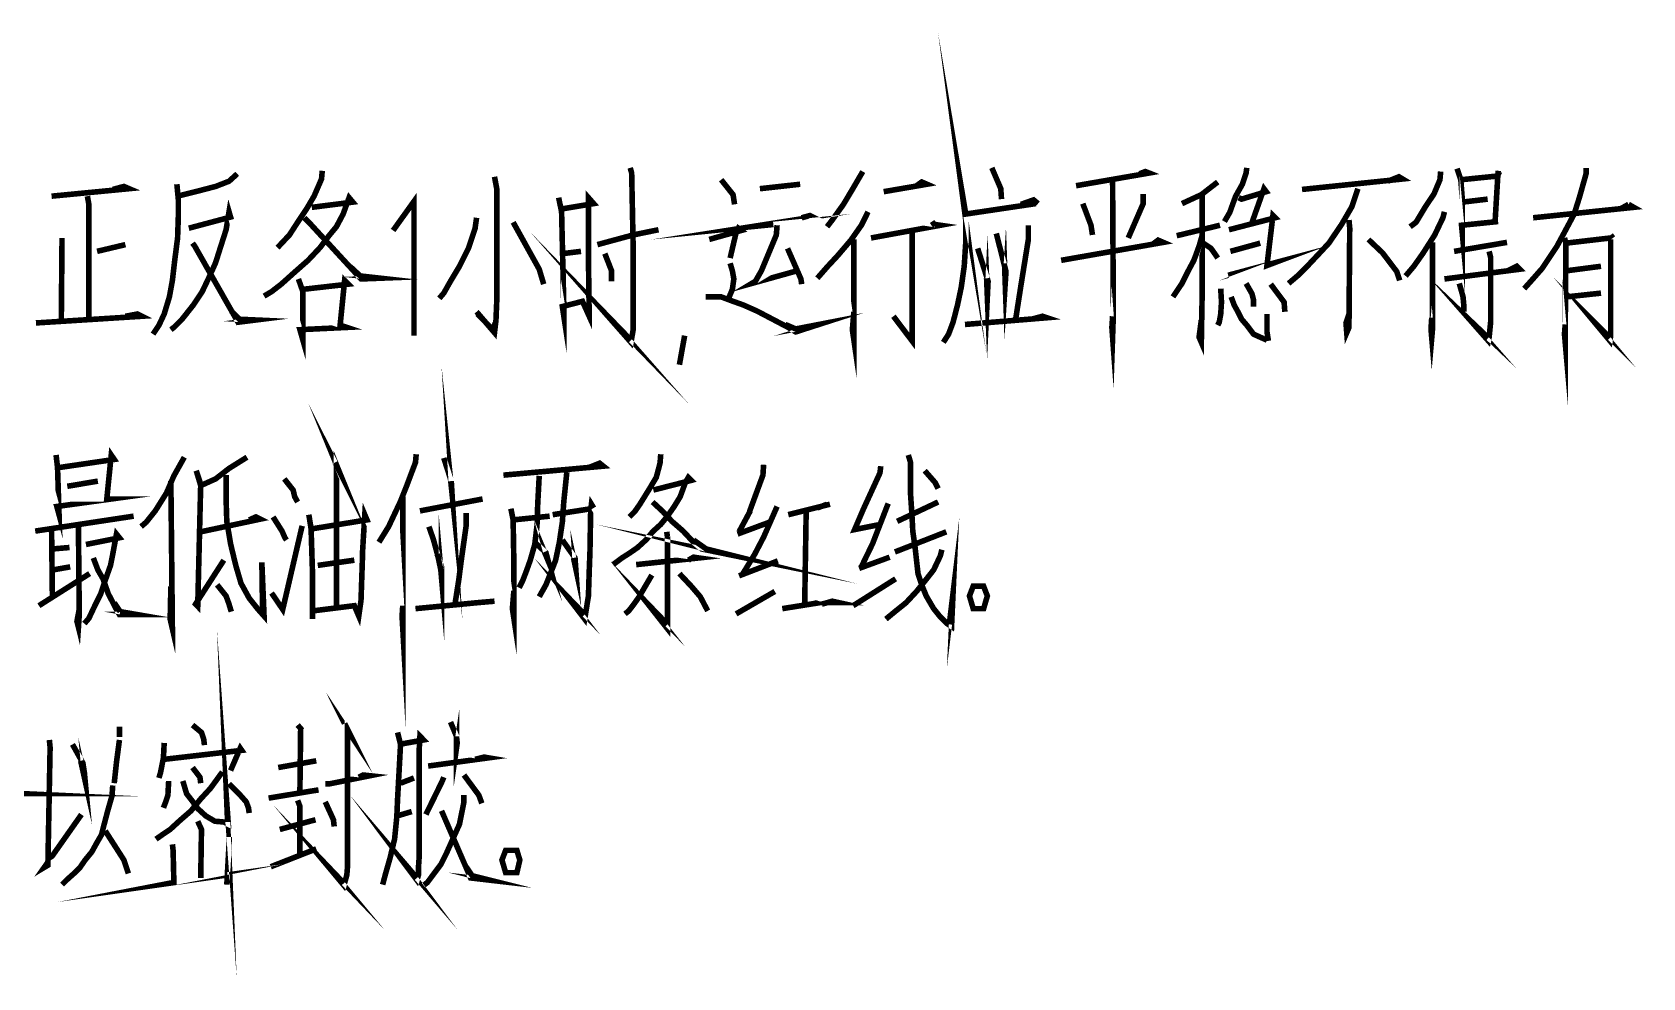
# Model space of a CAD drawing. Header units: millimetres. Extents: x -2378 to 2378, y -1682 to 1682.
# Drawn here: x -262 to 170.8, y -1282.9 to -1028.9 of the extents above; entities that cross this region are included whole.
import ezdxf

# ---------------------------------------------------------------- set-up
doc = ezdxf.new("R2010")
doc.units = ezdxf.units.MM
doc.layers.add('细实线层', color=7, linetype='Continuous', lineweight=18)

msp = doc.modelspace()

# ---------------------------------------------------------------- linework, layer by layer
at = {"layer": '细实线层', "color": 6}
for points in [[(7.726, -1074.908, 1.5, 1.5, 0), (-11.109, -1077.714, 1.5, 1.5, 0), (-12.12, -1071.705, 1.5, 1.5, 0), (-11.109, -1079.316, 1.5, 1.5, 0), (-11.109, -1085.325, 1.5, 1.5, 0), (-11.518, -1091.744, 1.5, 1.5, 0), (-12.313, -1097.356, 1.5, 1.5, 0), (-13.324, -1102.161, 1.5, 1.5, 0), (-14.517, -1106.773, 1.5, 1.5, 0), (-15.721, -1109.977, 1.5, 1.5, 0), (-17.13, -1112.181, 1.5, 1.5, 0)], [(-101.285, -1065.298, 1.5, 1.5, 0), (-100.887, -1066.695, 1.5, 1.5, 0), (-100.478, -1086.939, 1.5, 1.5, 0), (-100.478, -1099.753, 1.5, 1.5, 0), (-100.478, -1108.773, 1.5, 1.5, 0), (-101.08, -1112.181, 1.5, 1.5, 0), (-106.897, -1105.569, 1.5, 1.5, 0), (-101.08, -1111.578, 1.5, 1.5, 0)], [(-4.1, -1065.298, 1.5, 1.5, 0), (-1.692, -1070.898, 1.5, 1.5, 0), (-1.499, -1073.704, 1.5, 1.5, 0)], [(58.414, -1079.725, 1.5, 1.5, 0), (59.823, -1077.317, 1.5, 1.5, 0), (61.424, -1072.909, 1.5, 1.5, 0), (63.231, -1069.705, 1.5, 1.5, 0), (64.23, -1066.695, 1.5, 1.5, 0), (64.423, -1065.298, 1.5, 1.5, 0)], [(120.939, -1065.491, 1.5, 1.5, 0), (121.939, -1068.501, 1.5, 1.5, 0), (122.337, -1073.704, 1.5, 1.5, 0), (122.337, -1078.521, 1.5, 1.5, 0), (122.337, -1081.52, 1.5, 1.5, 0), (122.337, -1082.929, 1.5, 1.5, 0), (122.132, -1080.725, 1.5, 1.5, 0), (131.959, -1079.725, 1.5, 1.5, 0)], [(155.599, -1065.298, 1.5, 1.5, 0), (155.599, -1066.9, 1.5, 1.5, 0), (153.793, -1073.307, 1.5, 1.5, 0), (152.395, -1077.714, 1.5, 1.5, 0), (150.794, -1080.725, 1.5, 1.5, 0), (147.783, -1086.337, 1.5, 1.5, 0), (143.773, -1092.346, 1.5, 1.5, 0), (140.774, -1095.754, 1.5, 1.5, 0), (138.968, -1097.753, 1.5, 1.5, 0)], [(-223.109, -1069.705, 1.5, 1.5, 0), (-222.712, -1073.909, 1.5, 1.5, 0), (-222.712, -1078.112, 1.5, 1.5, 0), (-222.916, -1084.133, 1.5, 1.5, 0), (-223.712, -1090.335, 1.5, 1.5, 0), (-224.314, -1095.549, 1.5, 1.5, 0), (-225.12, -1099.957, 1.5, 1.5, 0), (-226.517, -1104.569, 1.5, 1.5, 0), (-227.926, -1107.568, 1.5, 1.5, 0), (-229.528, -1109.977, 1.5, 1.5, 0)], [(-206.887, -1066.9, 1.5, 1.5, 0), (-209.091, -1068.899, 1.5, 1.5, 0), (-212.692, -1070.296, 1.5, 1.5, 0), (-218.1, -1071.705, 1.5, 1.5, 0), (-222.916, -1072.909, 1.5, 1.5, 0)], [(-184.042, -1066.093, 1.5, 1.5, 0), (-184.236, -1068.297, 1.5, 1.5, 0), (-186.246, -1072.909, 1.5, 1.5, 0), (-188.246, -1076.317, 1.5, 1.5, 0), (-190.654, -1079.918, 1.5, 1.5, 0), (-192.858, -1083.326, 1.5, 1.5, 0), (-196.061, -1086.734, 1.5, 1.5, 0)], [(-137.75, -1067.695, 1.5, 1.5, 0), (-137.148, -1070.898, 1.5, 1.5, 0), (-137.148, -1101.161, 1.5, 1.5, 0), (-137.353, -1106.171, 1.5, 1.5, 0), (-137.75, -1109.579, 1.5, 1.5, 0), (-142.567, -1103.967, 1.5, 1.5, 0)], [(-76.838, -1068.501, 1.5, 1.5, 0), (-73.635, -1072.511, 1.5, 1.5, 0), (-73.237, -1075.113, 1.5, 1.5, 0)], [(-66.421, -1070.898, 1.5, 1.5, 0), (-55.595, -1069.705, 1.5, 1.5, 0)], [(-38.771, -1066.297, 1.5, 1.5, 0), (-41.577, -1071.103, 1.5, 1.5, 0), (-43.974, -1075.113, 1.5, 1.5, 0), (-46.984, -1079.316, 1.5, 1.5, 0), (-48.381, -1081.122, 1.5, 1.5, 0)], [(-33.159, -1071.705, 1.5, 1.5, 0), (-21.538, -1069.705, 1.5, 1.5, 0), (-22.935, -1069.103, 1.5, 1.5, 0), (-24.344, -1070.103, 1.5, 1.5, 0)], [(18.54, -1070.103, 1.5, 1.5, 0), (38.182, -1066.695, 1.5, 1.5, 0), (37.171, -1066.297, 1.5, 1.5, 0), (35.569, -1066.9, 1.5, 1.5, 0)], [(28.355, -1068.501, 1.5, 1.5, 0), (28.56, -1104.762, 1.5, 1.5, 0), (28.355, -1110.783, 1.5, 1.5, 0), (28.162, -1108.17, 1.5, 1.5, 0), (28.355, -1105.171, 1.5, 1.5, 0)], [(56.608, -1069.103, 1.5, 1.5, 0), (52.2, -1072.511, 1.5, 1.5, 0), (46.997, -1074.908, 1.5, 1.5, 0)], [(79.26, -1071.103, 1.5, 1.5, 0), (106.308, -1068.297, 1.5, 1.5, 0), (105.308, -1067.695, 1.5, 1.5, 0), (102.298, -1068.899, 1.5, 1.5, 0)], [(116.52, -1066.297, 1.5, 1.5, 0), (116.327, -1068.501, 1.5, 1.5, 0), (114.726, -1072.307, 1.5, 1.5, 0), (112.317, -1075.908, 1.5, 1.5, 0), (109.909, -1079.918, 1.5, 1.5, 0), (108.307, -1081.122, 1.5, 1.5, 0)], [(132.356, -1066.297, 1.5, 1.5, 0), (131.754, -1067.502, 1.5, 1.5, 0), (121.939, -1068.501, 1.5, 1.5, 0)], [(131.152, -1079.725, 1.5, 1.5, 0), (131.959, -1066.093, 1.5, 1.5, 0)], [(-256.781, -1072.909, 1.5, 1.5, 0), (-235.935, -1070.898, 1.5, 1.5, 0), (-237.344, -1070.296, 1.5, 1.5, 0), (-240.343, -1071.103, 1.5, 1.5, 0)], [(-247.159, -1072.909, 1.5, 1.5, 0), (-246.761, -1075.113, 1.5, 1.5, 0), (-246.761, -1105.967, 1.5, 1.5, 0)], [(-186.848, -1075.908, 1.5, 1.5, 0), (-175.829, -1074.511, 1.5, 1.5, 0), (-176.829, -1073.307, 1.5, 1.5, 0), (-178.431, -1077.714, 1.5, 1.5, 0), (-180.237, -1081.122, 1.5, 1.5, 0), (-182.236, -1083.531, 1.5, 1.5, 0), (-184.645, -1086.734, 1.5, 1.5, 0), (-187.848, -1090.142, 1.5, 1.5, 0), (-191.256, -1093.141, 1.5, 1.5, 0), (-195.062, -1096.549, 1.5, 1.5, 0), (-197.663, -1098.56, 1.5, 1.5, 0), (-199.674, -1099.753, 1.5, 1.5, 0)], [(-159.391, -1110.374, 1.5, 1.5, 0), (-159.391, -1074.306, 1.5, 1.5, 0), (-165.003, -1082.122, 1.5, 1.5, 0)], [(-120.517, -1073.307, 1.5, 1.5, 0), (-119.722, -1077.112, 1.5, 1.5, 0), (-119.12, -1102.559, 1.5, 1.5, 0), (-119.12, -1105.171, 1.5, 1.5, 0), (-119.518, -1102.559, 1.5, 1.5, 0), (-114.11, -1101.161, 1.5, 1.5, 0), (-112.304, -1105.171, 1.5, 1.5, 0), (-112.509, -1088.938, 1.5, 1.5, 0), (-112.509, -1073.307, 1.5, 1.5, 0), (-111.1, -1074.908, 1.5, 1.5, 0), (-119.518, -1076.317, 1.5, 1.5, 0)], [(3.716, -1075.113, 1.5, 1.5, 0), (7.124, -1073.909, 1.5, 1.5, 0), (8.316, -1074.908, 1.5, 1.5, 0)], [(36.58, -1072.307, 1.5, 1.5, 0), (36.58, -1074.908, 1.5, 1.5, 0), (32.57, -1084.133, 1.5, 1.5, 0)], [(52.405, -1072.511, 1.5, 1.5, 0), (52.405, -1100.355, 1.5, 1.5, 0), (52.2, -1112.181, 1.5, 1.5, 0), (51.598, -1110.783, 1.5, 1.5, 0), (52.2, -1106.171, 1.5, 1.5, 0)], [(62.22, -1073.307, 1.5, 1.5, 0), (63.026, -1073.704, 1.5, 1.5, 0), (69.638, -1071.705, 1.5, 1.5, 0), (69.036, -1070.898, 1.5, 1.5, 0), (65.628, -1080.52, 1.5, 1.5, 0)], [(94.289, -1070.898, 1.5, 1.5, 0), (92.676, -1075.715, 1.5, 1.5, 0), (89.881, -1080.52, 1.5, 1.5, 0), (86.473, -1085.53, 1.5, 1.5, 0), (83.86, -1088.336, 1.5, 1.5, 0), (80.657, -1091.744, 1.5, 1.5, 0), (78.249, -1094.152, 1.5, 1.5, 0), (75.647, -1096.356, 1.5, 1.5, 0)], [(122.337, -1074.511, 1.5, 1.5, 0), (129.153, -1073.704, 1.5, 1.5, 0)], [(-219.906, -1081.52, 1.5, 1.5, 0), (-208.682, -1078.521, 1.5, 1.5, 0), (-209.091, -1077.112, 1.5, 1.5, 0), (-209.886, -1081.929, 1.5, 1.5, 0), (-211.488, -1086.939, 1.5, 1.5, 0), (-212.692, -1090.744, 1.5, 1.5, 0), (-214.294, -1094.345, 1.5, 1.5, 0), (-216.305, -1098.56, 1.5, 1.5, 0), (-218.702, -1102.161, 1.5, 1.5, 0), (-221.712, -1105.967, 1.5, 1.5, 0), (-223.916, -1108.17, 1.5, 1.5, 0), (-224.723, -1108.773, 1.5, 1.5, 0)], [(-62.809, -1080.52, 1.5, 1.5, 0), (-68.818, -1081.122, 1.5, 1.5, 0), (-52.187, -1078.521, 1.5, 1.5, 0), (-52.993, -1078.112, 1.5, 1.5, 0), (-55.197, -1078.714, 1.5, 1.5, 0)], [(-37.362, -1077.112, 1.5, 1.5, 0), (-39.168, -1080.725, 1.5, 1.5, 0), (-41.974, -1084.723, 1.5, 1.5, 0), (-45.575, -1088.938, 1.5, 1.5, 0), (-48.188, -1091.744, 1.5, 1.5, 0), (-50.994, -1094.947, 1.5, 1.5, 0)], [(20.347, -1074.908, 1.5, 1.5, 0), (22.551, -1080.725, 1.5, 1.5, 0), (22.948, -1083.326, 1.5, 1.5, 0)], [(59.618, -1081.929, 1.5, 1.5, 0), (72.046, -1078.714, 1.5, 1.5, 0), (71.444, -1078.112, 1.5, 1.5, 0), (69.842, -1091.539, 1.5, 1.5, 0), (71.444, -1090.937, 1.5, 1.5, 0), (59.414, -1094.152, 1.5, 1.5, 0)], [(117.531, -1077.112, 1.5, 1.5, 0), (117.123, -1078.714, 1.5, 1.5, 0), (114.919, -1083.326, 1.5, 1.5, 0), (111.715, -1088.336, 1.5, 1.5, 0), (109.307, -1091.744, 1.5, 1.5, 0), (107.103, -1094.345, 1.5, 1.5, 0)], [(141.376, -1078.714, 1.5, 1.5, 0), (168.424, -1075.908, 1.5, 1.5, 0), (167.016, -1075.113, 1.5, 1.5, 0)], [(167.016, -1075.113, 1.5, 1.5, 0), (164.812, -1076.317, 1.5, 1.5, 0)], [(-188.848, -1078.714, 1.5, 1.5, 0), (-187.644, -1079.918, 1.5, 1.5, 0), (-173.625, -1095.152, 1.5, 1.5, 0), (-168.411, -1094.947, 1.5, 1.5, 0), (-173.818, -1094.345, 1.5, 1.5, 0), (-176.624, -1091.744, 1.5, 1.5, 0)], [(-142.567, -1078.714, 1.5, 1.5, 0), (-142.965, -1081.52, 1.5, 1.5, 0), (-144.771, -1086.939, 1.5, 1.5, 0), (-147.168, -1091.744, 1.5, 1.5, 0), (-149.576, -1095.754, 1.5, 1.5, 0), (-151.382, -1098.957, 1.5, 1.5, 0), (-152.587, -1100.355, 1.5, 1.5, 0)], [(-132.741, -1079.918, 1.5, 1.5, 0), (-125.732, -1092.539, 1.5, 1.5, 0), (-124.527, -1096.549, 1.5, 1.5, 0)], [(-110.1, -1085.928, 1.5, 1.5, 0), (-100.478, -1083.326, 1.5, 1.5, 0), (-93.674, -1081.929, 1.5, 1.5, 0)], [(-80.042, -1084.53, 1.5, 1.5, 0), (-71.431, -1082.122, 1.5, 1.5, 0), (-72.226, -1081.52, 1.5, 1.5, 0), (-72.828, -1082.724, 1.5, 1.5, 0), (-74.43, -1089.54, 1.5, 1.5, 0)], [(-56.401, -1092.948, 1.5, 1.5, 0), (-68.625, -1096.356, 1.5, 1.5, 0), (-67.625, -1095.754, 1.5, 1.5, 0), (-66.023, -1092.948, 1.5, 1.5, 0), (-62.013, -1083.326, 1.5, 1.5, 0), (-61.809, -1080.725, 1.5, 1.5, 0)], [(-36.567, -1084.133, 1.5, 1.5, 0), (-17.925, -1080.725, 1.5, 1.5, 0), (-19.334, -1080.52, 1.5, 1.5, 0)], [(-25.536, -1082.122, 1.5, 1.5, 0), (-25.536, -1096.947, 1.5, 1.5, 0), (-25.536, -1109.579, 1.5, 1.5, 0), (-25.536, -1111.783, 1.5, 1.5, 0), (-30.546, -1105.171, 1.5, 1.5, 0)], [(-19.129, -1079.918, 1.5, 1.5, 0), (-20.333, -1080.725, 1.5, 1.5, 0)], [(-2.896, -1082.929, 1.5, 1.5, 0), (-0.294, -1093.141, 1.5, 1.5, 0), (-0.499, -1096.356, 1.5, 1.5, 0), (-0.692, -1090.937, 1.5, 1.5, 0)], [(5.715, -1080.725, 1.5, 1.5, 0), (5.715, -1084.53, 1.5, 1.5, 0), (3.716, -1096.947, 1.5, 1.5, 0), (2.307, -1105.967, 1.5, 1.5, 0)], [(44.589, -1099.957, 1.5, 1.5, 0), (46.997, -1096.356, 1.5, 1.5, 0), (48.599, -1093.141, 1.5, 1.5, 0), (50.201, -1090.142, 1.5, 1.5, 0), (51.598, -1086.337, 1.5, 1.5, 0), (52.405, -1083.531, 1.5, 1.5, 0), (52.405, -1085.325, 1.5, 1.5, 0), (54.813, -1086.939, 1.5, 1.5, 0), (56.21, -1088.938, 1.5, 1.5, 0), (56.608, -1089.54, 1.5, 1.5, 0)], [(45.589, -1083.531, 1.5, 1.5, 0), (57.21, -1080.725, 1.5, 1.5, 0)], [(91.881, -1079.316, 1.5, 1.5, 0), (92.085, -1081.52, 1.5, 1.5, 0), (91.881, -1108.17, 1.5, 1.5, 0), (91.279, -1109.579, 1.5, 1.5, 0), (91.074, -1106.966, 1.5, 1.5, 0), (91.881, -1104.569, 1.5, 1.5, 0)], [(-253.975, -1084.133, 1.5, 1.5, 0), (-254.168, -1105.967, 1.5, 1.5, 0)], [(-244.557, -1087.734, 1.5, 1.5, 0), (-236.946, -1085.928, 1.5, 1.5, 0)], [(-218.906, -1085.53, 1.5, 1.5, 0), (-218.304, -1086.337, 1.5, 1.5, 0), (-206.683, -1106.773, 1.5, 1.5, 0), (-201.878, -1106.171, 1.5, 1.5, 0), (-206.285, -1105.967, 1.5, 1.5, 0), (-208.489, -1103.763, 1.5, 1.5, 0)], [(-59.003, -1086.939, 1.5, 1.5, 0), (-55.402, -1095.152, 1.5, 1.5, 0), (-55.197, -1096.549, 1.5, 1.5, 0)], [(-41.168, -1084.53, 1.5, 1.5, 0), (-41.168, -1111.578, 1.5, 1.5, 0), (-41.577, -1108.773, 1.5, 1.5, 0), (-41.168, -1103.967, 1.5, 1.5, 0)], [(-7.906, -1086.939, 1.5, 1.5, 0), (-5.1, -1095.754, 1.5, 1.5, 0), (-5.304, -1099.957, 1.5, 1.5, 0), (-5.509, -1094.947, 1.5, 1.5, 0)], [(14.53, -1090.142, 1.5, 1.5, 0), (41.987, -1085.325, 1.5, 1.5, 0), (40.579, -1084.723, 1.5, 1.5, 0), (38.977, -1085.928, 1.5, 1.5, 0)], [(60.016, -1087.734, 1.5, 1.5, 0), (68.036, -1085.53, 1.5, 1.5, 0)], [(105.501, -1095.549, 1.5, 1.5, 0), (104.706, -1093.141, 1.5, 1.5, 0), (100.9, -1088.131, 1.5, 1.5, 0), (97.095, -1084.53, 1.5, 1.5, 0)], [(114.317, -1085.325, 1.5, 1.5, 0), (114.317, -1108.773, 1.5, 1.5, 0), (114.123, -1110.976, 1.5, 1.5, 0), (113.919, -1108.579, 1.5, 1.5, 0), (114.123, -1105.569, 1.5, 1.5, 0)], [(120.133, -1087.734, 1.5, 1.5, 0), (134.356, -1085.325, 1.5, 1.5, 0)], [(162.21, -1084.53, 1.5, 1.5, 0), (162.21, -1110.374, 1.5, 1.5, 0), (162.017, -1111.783, 1.5, 1.5, 0), (158.007, -1106.966, 1.5, 1.5, 0), (162.017, -1110.976, 1.5, 1.5, 0)], [(149.794, -1084.133, 1.5, 1.5, 0), (150.191, -1085.53, 1.5, 1.5, 0), (149.987, -1109.977, 1.5, 1.5, 0), (149.987, -1112.181, 1.5, 1.5, 0), (149.794, -1109.977, 1.5, 1.5, 0), (149.987, -1107.375, 1.5, 1.5, 0)], [(150.191, -1085.53, 1.5, 1.5, 0), (162.21, -1084.133, 1.5, 1.5, 0)], [(162.21, -1083.326, 1.5, 1.5, 0), (162.812, -1084.133, 1.5, 1.5, 0)], [(-119.313, -1088.336, 1.5, 1.5, 0), (-114.508, -1087.734, 1.5, 1.5, 0)], [(-108.101, -1088.336, 1.5, 1.5, 0), (-106.295, -1092.948, 1.5, 1.5, 0), (-106.295, -1095.754, 1.5, 1.5, 0)], [(-74.43, -1090.937, 1.5, 1.5, 0), (-73.828, -1092.948, 1.5, 1.5, 0), (-73.43, -1095.152, 1.5, 1.5, 0), (-73.828, -1097.958, 1.5, 1.5, 0), (-74.839, -1100.355, 1.5, 1.5, 0)], [(129.55, -1087.734, 1.5, 1.5, 0), (129.948, -1089.336, 1.5, 1.5, 0), (129.948, -1099.957, 1.5, 1.5, 0), (129.948, -1106.773, 1.5, 1.5, 0), (129.55, -1110.783, 1.5, 1.5, 0), (129.346, -1111.783, 1.5, 1.5, 0), (124.938, -1106.773, 1.5, 1.5, 0), (129.346, -1110.976, 1.5, 1.5, 0)], [(-190.449, -1095.152, 1.5, 1.5, 0), (-189.245, -1098.56, 1.5, 1.5, 0), (-189.245, -1111.578, 1.5, 1.5, 0), (-190.052, -1108.773, 1.5, 1.5, 0), (-177.431, -1108.17, 1.5, 1.5, 0), (-179.237, -1107.568, 1.5, 1.5, 0), (-178.033, -1095.549, 1.5, 1.5, 0), (-177.022, -1096.549, 1.5, 1.5, 0), (-189.45, -1097.958, 1.5, 1.5, 0)], [(117.531, -1095.152, 1.5, 1.5, 0), (137.764, -1092.539, 1.5, 1.5, 0), (136.968, -1091.744, 1.5, 1.5, 0), (134.56, -1092.948, 1.5, 1.5, 0)], [(159.609, -1091.744, 1.5, 1.5, 0), (150.385, -1092.948, 1.5, 1.5, 0)], [(-81.041, -1099.957, 1.5, 1.5, 0), (-76.838, -1099.957, 1.5, 1.5, 0), (-73.635, -1101.161, 1.5, 1.5, 0), (-70.829, -1102.161, 1.5, 1.5, 0), (-67.216, -1103.763, 1.5, 1.5, 0), (-63.013, -1105.967, 1.5, 1.5, 0), (-58.81, -1108.17, 1.5, 1.5, 0), (-56.799, -1109.375, 1.5, 1.5, 0), (-50.585, -1107.375, 1.5, 1.5, 0), (-56.799, -1108.579, 1.5, 1.5, 0), (-59.605, -1107.375, 1.5, 1.5, 0)], [(57.414, -1097.753, 1.5, 1.5, 0), (57.619, -1101.366, 1.5, 1.5, 0), (57.414, -1104.569, 1.5, 1.5, 0), (57.017, -1106.773, 1.5, 1.5, 0), (56.608, -1107.568, 1.5, 1.5, 0)], [(60.22, -1099.957, 1.5, 1.5, 0), (61.027, -1102.161, 1.5, 1.5, 0), (62.027, -1103.967, 1.5, 1.5, 0), (63.026, -1105.967, 1.5, 1.5, 0), (64.423, -1107.568, 1.5, 1.5, 0), (66.23, -1109.977, 1.5, 1.5, 0), (68.434, -1110.976, 1.5, 1.5, 0), (69.842, -1111.578, 1.5, 1.5, 0)], [(64.23, -1096.356, 1.5, 1.5, 0), (65.832, -1099.151, 1.5, 1.5, 0), (66.23, -1100.764, 1.5, 1.5, 0), (66.23, -1102.559, 1.5, 1.5, 0)], [(70.842, -1096.549, 1.5, 1.5, 0), (73.239, -1099.753, 1.5, 1.5, 0), (74.443, -1101.366, 1.5, 1.5, 0), (74.647, -1103.967, 1.5, 1.5, 0)], [(121.53, -1096.356, 1.5, 1.5, 0), (122.541, -1099.957, 1.5, 1.5, 0), (122.734, -1102.161, 1.5, 1.5, 0), (122.734, -1103.967, 1.5, 1.5, 0)], [(150.385, -1099.957, 1.5, 1.5, 0), (159.609, -1098.957, 1.5, 1.5, 0)], [(-204.275, -1143.034, 1.5, 1.5, 0), (-209.091, -1146.045, 1.5, 1.5, 0), (-212.692, -1148.851, 1.5, 1.5, 0), (-216.702, -1150.657, 1.5, 1.5, 0), (-217.907, -1146.647, 1.5, 1.5, 0), (-216.702, -1150.248, 1.5, 1.5, 0), (-217.509, -1183.112, 1.5, 1.5, 0), (-218.1, -1182.51, 1.5, 1.5, 0), (-210.489, -1170.696, 1.5, 1.5, 0)], [(-260.984, -1106.966, 1.5, 1.5, 0), (-232.527, -1105.171, 1.5, 1.5, 0), (-233.731, -1104.569, 1.5, 1.5, 0), (-236.946, -1105.171, 1.5, 1.5, 0)], [(-142.363, -1104.569, 1.5, 1.5, 0), (-138.159, -1108.773, 1.5, 1.5, 0), (-137.557, -1106.966, 1.5, 1.5, 0)], [(-11.314, -1107.375, 1.5, 1.5, 0), (10.725, -1105.569, 1.5, 1.5, 0), (9.521, -1105.171, 1.5, 1.5, 0), (6.522, -1105.967, 1.5, 1.5, 0)], [(70.24, -1111.783, 1.5, 1.5, 0), (69.842, -1109.375, 1.5, 1.5, 0), (69.842, -1106.773, 1.5, 1.5, 0), (69.842, -1104.569, 1.5, 1.5, 0)], [(-88.062, -1118.19, 1.5, 1.5, 0), (-86.653, -1110.374, 1.5, 1.5, 0)], [(-151.382, -1143.239, 1.5, 1.5, 0), (-149.576, -1148.851, 1.5, 1.5, 0), (-149.179, -1152.656, 1.5, 1.5, 0), (-149.372, -1149.453, 1.5, 1.5, 0)], [(-180.634, -1144.443, 1.5, 1.5, 0), (-179.828, -1146.045, 1.5, 1.5, 0), (-180.237, -1145.045, 1.5, 1.5, 0), (-180.237, -1183.112, 1.5, 1.5, 0)], [(-255.576, -1142.432, 1.5, 1.5, 0), (-255.179, -1145.84, 1.5, 1.5, 0), (-254.77, -1158.473, 1.5, 1.5, 0), (-255.372, -1156.269, 1.5, 1.5, 0), (-240.752, -1154.258, 1.5, 1.5, 0), (-241.944, -1154.258, 1.5, 1.5, 0), (-240.752, -1142.432, 1.5, 1.5, 0), (-239.945, -1143.636, 1.5, 1.5, 0), (-254.974, -1145.84, 1.5, 1.5, 0)], [(-221.11, -1143.034, 1.5, 1.5, 0), (-223.916, -1148.044, 1.5, 1.5, 0), (-225.915, -1152.656, 1.5, 1.5, 0), (-228.926, -1157.461, 1.5, 1.5, 0), (-231.334, -1160.472, 1.5, 1.5, 0), (-232.731, -1161.676, 1.5, 1.5, 0)], [(-158.789, -1142.239, 1.5, 1.5, 0), (-158.994, -1144.443, 1.5, 1.5, 0), (-161.402, -1150.85, 1.5, 1.5, 0), (-163.004, -1154.86, 1.5, 1.5, 0), (-166.207, -1161.676, 1.5, 1.5, 0), (-168.809, -1165.879, 1.5, 1.5, 0)], [(-93.072, -1142.239, 1.5, 1.5, 0), (-93.265, -1144.647, 1.5, 1.5, 0), (-94.276, -1148.453, 1.5, 1.5, 0), (-96.071, -1151.452, 1.5, 1.5, 0), (-98.683, -1155.667, 1.5, 1.5, 0), (-100.081, -1157.666, 1.5, 1.5, 0), (-101.489, -1159.075, 1.5, 1.5, 0)], [(-26.547, -1142.432, 1.5, 1.5, 0), (-25.945, -1144.443, 1.5, 1.5, 0), (-25.945, -1152.861, 1.5, 1.5, 0), (-25.536, -1159.075, 1.5, 1.5, 0), (-25.343, -1162.88, 1.5, 1.5, 0), (-24.741, -1167.083, 1.5, 1.5, 0), (-24.344, -1170.696, 1.5, 1.5, 0), (-23.935, -1174.297, 1.5, 1.5, 0), (-22.935, -1177.307, 1.5, 1.5, 0), (-21.731, -1180.306, 1.5, 1.5, 0), (-19.731, -1183.714, 1.5, 1.5, 0), (-18.13, -1185.714, 1.5, 1.5, 0), (-16.119, -1187.725, 1.5, 1.5, 0), (-14.926, -1188.52, 1.5, 1.5, 0), (-14.517, -1179.511, 1.5, 1.5, 0), (-15.528, -1187.929, 1.5, 1.5, 0)], [(-135.353, -1147.851, 1.5, 1.5, 0), (-108.498, -1145.443, 1.5, 1.5, 0), (-109.498, -1144.647, 1.5, 1.5, 0), (-112.509, -1145.84, 1.5, 1.5, 0)], [(-125.732, -1180.511, 1.5, 1.5, 0), (-123.925, -1177.307, 1.5, 1.5, 0), (-122.721, -1174.297, 1.5, 1.5, 0), (-121.324, -1170.696, 1.5, 1.5, 0), (-120.324, -1165.879, 1.5, 1.5, 0), (-119.518, -1160.472, 1.5, 1.5, 0), (-119.12, -1154.86, 1.5, 1.5, 0), (-118.313, -1147.044, 1.5, 1.5, 0)], [(-65.421, -1145.045, 1.5, 1.5, 0), (-65.614, -1147.851, 1.5, 1.5, 0), (-69.227, -1157.666, 1.5, 1.5, 0)], [(-33.954, -1145.443, 1.5, 1.5, 0), (-34.159, -1147.249, 1.5, 1.5, 0), (-38.566, -1156.859, 1.5, 1.5, 0), (-40.975, -1162.471, 1.5, 1.5, 0), (-33.954, -1161.074, 1.5, 1.5, 0)], [(-18.527, -1151.452, 1.5, 1.5, 0), (-19.334, -1149.85, 1.5, 1.5, 0), (-22.14, -1146.647, 1.5, 1.5, 0)], [(-252.566, -1150.85, 1.5, 1.5, 0), (-244.353, -1149.453, 1.5, 1.5, 0)], [(-224.723, -1149.453, 1.5, 1.5, 0), (-224.314, -1189.122, 1.5, 1.5, 0), (-224.916, -1186.52, 1.5, 1.5, 0), (-224.723, -1177.705, 1.5, 1.5, 0)], [(-209.886, -1147.851, 1.5, 1.5, 0), (-209.886, -1154.258, 1.5, 1.5, 0), (-209.693, -1160.267, 1.5, 1.5, 0), (-208.682, -1166.288, 1.5, 1.5, 0), (-207.285, -1172.093, 1.5, 1.5, 0), (-205.876, -1176.898, 1.5, 1.5, 0), (-203.673, -1180.909, 1.5, 1.5, 0), (-201.276, -1183.919, 1.5, 1.5, 0), (-199.674, -1185.714, 1.5, 1.5, 0), (-200.276, -1171.287, 1.5, 1.5, 0), (-200.071, -1185.123, 1.5, 1.5, 0)], [(-194.255, -1148.851, 1.5, 1.5, 0), (-191.858, -1151.861, 1.5, 1.5, 0), (-191.449, -1153.656, 1.5, 1.5, 0), (-190.654, -1155.065, 1.5, 1.5, 0)], [(-125.732, -1148.044, 1.5, 1.5, 0), (-126.129, -1155.462, 1.5, 1.5, 0), (-126.334, -1161.472, 1.5, 1.5, 0), (-126.936, -1166.481, 1.5, 1.5, 0), (-128.14, -1170.696, 1.5, 1.5, 0), (-129.14, -1173.502, 1.5, 1.5, 0), (-130.139, -1176.103, 1.5, 1.5, 0), (-131.139, -1178.103, 1.5, 1.5, 0)], [(-95.071, -1151.861, 1.5, 1.5, 0), (-84.858, -1149.248, 1.5, 1.5, 0), (-85.653, -1148.453, 1.5, 1.5, 0), (-86.46, -1149.85, 1.5, 1.5, 0), (-87.857, -1153.656, 1.5, 1.5, 0), (-89.459, -1156.269, 1.5, 1.5, 0), (-91.265, -1158.87, 1.5, 1.5, 0), (-93.072, -1161.074, 1.5, 1.5, 0), (-95.275, -1163.073, 1.5, 1.5, 0), (-96.877, -1165.084, 1.5, 1.5, 0), (-99.285, -1167.288, 1.5, 1.5, 0), (-101.285, -1168.685, 1.5, 1.5, 0), (-103.489, -1170.094, 1.5, 1.5, 0), (-105.09, -1171.287, 1.5, 1.5, 0), (-105.897, -1171.889, 1.5, 1.5, 0)], [(-187.644, -1158.473, 1.5, 1.5, 0), (-187.041, -1162.278, 1.5, 1.5, 0), (-186.644, -1174.695, 1.5, 1.5, 0), (-186.644, -1182.919, 1.5, 1.5, 0), (-186.644, -1186.52, 1.5, 1.5, 0), (-186.644, -1184.317, 1.5, 1.5, 0), (-175.42, -1182.919, 1.5, 1.5, 0), (-174.227, -1185.714, 1.5, 1.5, 0), (-173.625, -1181.511, 1.5, 1.5, 0), (-173.216, -1169.492, 1.5, 1.5, 0), (-173.216, -1168.492, 1.5, 1.5, 0), (-172.614, -1158.473, 1.5, 1.5, 0), (-172.024, -1159.87, 1.5, 1.5, 0), (-186.848, -1162.278, 1.5, 1.5, 0)], [(-162.402, -1153.656, 1.5, 1.5, 0), (-162.402, -1189.122, 1.5, 1.5, 0), (-162.595, -1185.714, 1.5, 1.5, 0), (-162.402, -1182.919, 1.5, 1.5, 0)], [(-157.789, -1157.461, 1.5, 1.5, 0), (-140.954, -1154.258, 1.5, 1.5, 0)], [(-111.1, -1156.666, 1.5, 1.5, 0), (-111.702, -1155.667, 1.5, 1.5, 0), (-111.906, -1157.461, 1.5, 1.5, 0), (-112.1, -1168.492, 1.5, 1.5, 0), (-112.304, -1173.899, 1.5, 1.5, 0), (-112.509, -1180.306, 1.5, 1.5, 0), (-113.508, -1186.52, 1.5, 1.5, 0), (-118.12, -1180.511, 1.5, 1.5, 0), (-113.508, -1185.316, 1.5, 1.5, 0)], [(-95.275, -1155.065, 1.5, 1.5, 0), (-92.469, -1157.666, 1.5, 1.5, 0), (-90.061, -1160.267, 1.5, 1.5, 0), (-87.062, -1162.88, 1.5, 1.5, 0), (-84.256, -1165.879, 1.5, 1.5, 0), (-82.052, -1167.685, 1.5, 1.5, 0), (-75.236, -1169.083, 1.5, 1.5, 0), (-80.848, -1167.685, 1.5, 1.5, 0), (-84.256, -1165.277, 1.5, 1.5, 0)], [(-61.809, -1156.269, 1.5, 1.5, 0), (-65.421, -1164.482, 1.5, 1.5, 0), (-67.818, -1169.083, 1.5, 1.5, 0), (-71.226, -1174.695, 1.5, 1.5, 0)], [(-58.81, -1158.473, 1.5, 1.5, 0), (-47.586, -1155.667, 1.5, 1.5, 0)], [(-48.381, -1155.667, 1.5, 1.5, 0), (-50.994, -1156.666, 1.5, 1.5, 0)], [(-31.955, -1155.462, 1.5, 1.5, 0), (-36.158, -1166.288, 1.5, 1.5, 0), (-39.168, -1172.491, 1.5, 1.5, 0)], [(-29.546, -1160.267, 1.5, 1.5, 0), (-18.527, -1155.065, 1.5, 1.5, 0)], [(-261.188, -1162.88, 1.5, 1.5, 0), (-234.731, -1158.87, 1.5, 1.5, 0)], [(-216.702, -1163.073, 1.5, 1.5, 0), (-200.673, -1159.665, 1.5, 1.5, 0), (-201.878, -1159.075, 1.5, 1.5, 0), (-203.673, -1159.87, 1.5, 1.5, 0)], [(-197.265, -1159.075, 1.5, 1.5, 0), (-194.857, -1162.88, 1.5, 1.5, 0), (-194.062, -1164.675, 1.5, 1.5, 0), (-193.664, -1165.277, 1.5, 1.5, 0)], [(-155.381, -1161.676, 1.5, 1.5, 0), (-154.188, -1165.084, 1.5, 1.5, 0), (-152.984, -1169.492, 1.5, 1.5, 0), (-152.178, -1173.297, 1.5, 1.5, 0), (-151.985, -1175.501, 1.5, 1.5, 0), (-151.985, -1172.491, 1.5, 1.5, 0), (-153.177, -1169.083, 1.5, 1.5, 0)], [(-145.373, -1158.064, 1.5, 1.5, 0), (-145.373, -1161.472, 1.5, 1.5, 0), (-146.566, -1169.889, 1.5, 1.5, 0), (-147.372, -1176.103, 1.5, 1.5, 0), (-148.372, -1182.51, 1.5, 1.5, 0)], [(-133.343, -1156.859, 1.5, 1.5, 0), (-132.741, -1159.87, 1.5, 1.5, 0), (-132.548, -1171.287, 1.5, 1.5, 0), (-132.548, -1181.715, 1.5, 1.5, 0), (-132.548, -1186.316, 1.5, 1.5, 0), (-132.945, -1183.714, 1.5, 1.5, 0), (-132.548, -1178.909, 1.5, 1.5, 0)], [(-132.741, -1159.87, 1.5, 1.5, 0), (-122.926, -1158.87, 1.5, 1.5, 0)], [(-126.527, -1166.288, 1.5, 1.5, 0), (-123.925, -1168.685, 1.5, 1.5, 0), (-123.323, -1170.889, 1.5, 1.5, 0), (-124.323, -1168.492, 1.5, 1.5, 0)], [(-122.119, -1158.473, 1.5, 1.5, 0), (-111.702, -1156.859, 1.5, 1.5, 0)], [(-72.43, -1163.675, 1.5, 1.5, 0), (-63.82, -1160.472, 1.5, 1.5, 0)], [(-69.022, -1157.461, 1.5, 1.5, 0), (-72.033, -1163.073, 1.5, 1.5, 0)], [(-53.993, -1157.666, 1.5, 1.5, 0), (-54.391, -1182.51, 1.5, 1.5, 0)], [(-256.781, -1162.278, 1.5, 1.5, 0), (-256.576, -1180.306, 1.5, 1.5, 0)], [(-249.567, -1161.472, 1.5, 1.5, 0), (-249.362, -1183.112, 1.5, 1.5, 0), (-249.362, -1185.714, 1.5, 1.5, 0), (-249.567, -1188.724, 1.5, 1.5, 0), (-249.965, -1187.122, 1.5, 1.5, 0), (-249.362, -1183.919, 1.5, 1.5, 0)], [(-247.556, -1166.481, 1.5, 1.5, 0), (-238.548, -1164.675, 1.5, 1.5, 0), (-239.343, -1163.675, 1.5, 1.5, 0), (-240.343, -1169.083, 1.5, 1.5, 0), (-240.945, -1172.093, 1.5, 1.5, 0), (-242.149, -1175.501, 1.5, 1.5, 0), (-243.557, -1179.704, 1.5, 1.5, 0), (-245.159, -1182.919, 1.5, 1.5, 0), (-246.761, -1186.316, 1.5, 1.5, 0), (-247.965, -1187.725, 1.5, 1.5, 0)], [(-197.663, -1179.511, 1.5, 1.5, 0), (-194.664, -1183.919, 1.5, 1.5, 0), (-189.45, -1161.472, 1.5, 1.5, 0)], [(-119.518, -1165.277, 1.5, 1.5, 0), (-116.11, -1170.094, 1.5, 1.5, 0), (-115.917, -1172.9, 1.5, 1.5, 0), (-116.519, -1170.094, 1.5, 1.5, 0)], [(-91.265, -1164.482, 1.5, 1.5, 0), (-91.265, -1189.122, 1.5, 1.5, 0), (-96.48, -1182.51, 1.5, 1.5, 0), (-91.265, -1187.929, 1.5, 1.5, 0)], [(-91.47, -1163.073, 1.5, 1.5, 0), (-91.265, -1164.482, 1.5, 1.5, 0)], [(-30.149, -1168.492, 1.5, 1.5, 0), (-16.323, -1163.073, 1.5, 1.5, 0)], [(-256.576, -1167.685, 1.5, 1.5, 0), (-251.964, -1167.288, 1.5, 1.5, 0)], [(-17.528, -1167.89, 1.5, 1.5, 0), (-17.925, -1169.492, 1.5, 1.5, 0), (-19.731, -1173.297, 1.5, 1.5, 0), (-21.935, -1176.103, 1.5, 1.5, 0), (-24.344, -1179.102, 1.5, 1.5, 0), (-27.149, -1182.113, 1.5, 1.5, 0), (-30.149, -1184.521, 1.5, 1.5, 0), (-32.557, -1186.52, 1.5, 1.5, 0)], [(-256.372, -1173.297, 1.5, 1.5, 0), (-251.771, -1172.491, 1.5, 1.5, 0)], [(-245.557, -1170.094, 1.5, 1.5, 0), (-244.353, -1173.297, 1.5, 1.5, 0), (-242.955, -1175.706, 1.5, 1.5, 0), (-241.547, -1179.704, 1.5, 1.5, 0), (-239.15, -1184.317, 1.5, 1.5, 0), (-238.548, -1185.316, 1.5, 1.5, 0), (-233.731, -1185.316, 1.5, 1.5, 0), (-238.343, -1184.521, 1.5, 1.5, 0)], [(-175.42, -1170.696, 1.5, 1.5, 0), (-185.247, -1172.093, 1.5, 1.5, 0)], [(-99.683, -1171.889, 1.5, 1.5, 0), (-82.848, -1170.094, 1.5, 1.5, 0), (-84.256, -1169.889, 1.5, 1.5, 0), (-85.653, -1170.696, 1.5, 1.5, 0)], [(-72.033, -1174.899, 1.5, 1.5, 0), (-61.604, -1170.889, 1.5, 1.5, 0)], [(-39.77, -1172.9, 1.5, 1.5, 0), (-31.557, -1169.889, 1.5, 1.5, 0)], [(-260.189, -1182.919, 1.5, 1.5, 0), (-246.557, -1174.297, 1.5, 1.5, 0)], [(-212.295, -1177.307, 1.5, 1.5, 0), (-209.886, -1180.306, 1.5, 1.5, 0), (-209.091, -1182.51, 1.5, 1.5, 0), (-208.489, -1184.521, 1.5, 1.5, 0)], [(-95.469, -1174.695, 1.5, 1.5, 0), (-98.877, -1180.511, 1.5, 1.5, 0), (-100.285, -1182.51, 1.5, 1.5, 0), (-101.682, -1184.317, 1.5, 1.5, 0), (-102.682, -1185.123, 1.5, 1.5, 0)], [(-88.062, -1174.297, 1.5, 1.5, 0), (-84.858, -1177.705, 1.5, 1.5, 0), (-82.45, -1180.511, 1.5, 1.5, 0), (-80.451, -1184.317, 1.5, 1.5, 0)], [(-41.372, -1182.919, 1.5, 1.5, 0), (-29.955, -1175.706, 1.5, 1.5, 0)], [(-6.304, -1177.705, 1.5, 1.5, 0), (-5.304, -1180.306, 1.5, 1.5, 0), (-6.304, -1183.714, 1.5, 1.5, 0), (-9.11, -1183.714, 1.5, 1.5, 0), (-10.109, -1180.306, 1.5, 1.5, 0), (-9.11, -1177.705, 1.5, 1.5, 0), (-6.304, -1177.705, 1.5, 1.5, 0)], [(-239.945, -1182.113, 1.5, 1.5, 0), (-238.343, -1184.521, 1.5, 1.5, 0)], [(-158.994, -1183.714, 1.5, 1.5, 0), (-142.363, -1182.113, 1.5, 1.5, 0), (-137.75, -1181.715, 1.5, 1.5, 0)], [(-72.828, -1185.123, 1.5, 1.5, 0), (-62.411, -1179.102, 1.5, 1.5, 0)], [(-60.412, -1183.714, 1.5, 1.5, 0), (-50.392, -1182.113, 1.5, 1.5, 0), (-45.178, -1182.113, 1.5, 1.5, 0), (-46.984, -1181.715, 1.5, 1.5, 0), (-49.79, -1182.51, 1.5, 1.5, 0)], [(-221.508, -1230.006, 1.5, 1.5, 0), (-220.508, -1233.414, 1.5, 1.5, 0), (-219.111, -1235.209, 1.5, 1.5, 0), (-217.509, -1237.413, 1.5, 1.5, 0), (-215.305, -1239.424, 1.5, 1.5, 0), (-212.897, -1240.821, 1.5, 1.5, 0), (-210.489, -1241.026, 1.5, 1.5, 0), (-209.284, -1241.628, 1.5, 1.5, 0), (-209.693, -1236.016, 1.5, 1.5, 0), (-209.489, -1241.026, 1.5, 1.5, 0)], [(-178.033, -1214.568, 1.5, 1.5, 0), (-176.829, -1216.977, 1.5, 1.5, 0), (-177.226, -1216.374, 1.5, 1.5, 0), (-177.226, -1249.841, 1.5, 1.5, 0), (-177.226, -1252.647, 1.5, 1.5, 0), (-177.431, -1255.248, 1.5, 1.5, 0), (-177.829, -1256.657, 1.5, 1.5, 0), (-178.226, -1258.054, 1.5, 1.5, 0), (-182.236, -1253.249, 1.5, 1.5, 0), (-178.226, -1257.452, 1.5, 1.5, 0)], [(-149.576, -1214.171, 1.5, 1.5, 0), (-147.974, -1217.976, 1.5, 1.5, 0), (-147.77, -1219.782, 1.5, 1.5, 0), (-147.974, -1221.191, 1.5, 1.5, 0), (-147.974, -1217.976, 1.5, 1.5, 0)], [(-238.548, -1215.375, 1.5, 1.5, 0), (-238.548, -1218.181, 1.5, 1.5, 0)], [(-218.906, -1214.977, 1.5, 1.5, 0), (-216.498, -1216.977, 1.5, 1.5, 0), (-215.896, -1218.783, 1.5, 1.5, 0), (-215.703, -1220.385, 1.5, 1.5, 0)], [(-190.654, -1214.977, 1.5, 1.5, 0), (-189.45, -1216.374, 1.5, 1.5, 0)], [(-189.847, -1215.977, 1.5, 1.5, 0), (-190.052, -1233.21, 1.5, 1.5, 0)], [(-163.799, -1216.977, 1.5, 1.5, 0), (-163.004, -1220.18, 1.5, 1.5, 0), (-163.401, -1227.598, 1.5, 1.5, 0), (-163.799, -1234.812, 1.5, 1.5, 0), (-164.003, -1239.617, 1.5, 1.5, 0), (-164.605, -1245.638, 1.5, 1.5, 0), (-165.81, -1250.636, 1.5, 1.5, 0), (-167.014, -1254.851, 1.5, 1.5, 0), (-167.809, -1257.85, 1.5, 1.5, 0)], [(-276.615, -1218.987, 1.5, 1.5, 0), (-268.799, -1233.414, 1.5, 1.5, 0), (-264.392, -1233.414, 1.5, 1.5, 0), (-268.799, -1233.21, 1.5, 1.5, 0), (-271.208, -1229.2, 1.5, 1.5, 0)], [(-257.383, -1218.987, 1.5, 1.5, 0), (-257.178, -1220.987, 1.5, 1.5, 0), (-257.78, -1252.647, 1.5, 1.5, 0), (-258.78, -1253.249, 1.5, 1.5, 0), (-248.76, -1239.015, 1.5, 1.5, 0)], [(-251.169, -1220.18, 1.5, 1.5, 0), (-248.363, -1225.19, 1.5, 1.5, 0), (-247.965, -1227.803, 1.5, 1.5, 0), (-247.761, -1230.006, 1.5, 1.5, 0), (-248.965, -1224.588, 1.5, 1.5, 0)], [(-238.548, -1218.987, 1.5, 1.5, 0), (-239.343, -1224.997, 1.5, 1.5, 0), (-239.945, -1230.609, 1.5, 1.5, 0)], [(-226.517, -1219.782, 1.5, 1.5, 0), (-226.722, -1223.793, 1.5, 1.5, 0), (-227.517, -1227.803, 1.5, 1.5, 0), (-227.926, -1229.2, 1.5, 1.5, 0)], [(-226.517, -1224.19, 1.5, 1.5, 0), (-205.683, -1221.782, 1.5, 1.5, 0), (-206.081, -1221.191, 1.5, 1.5, 0), (-208.682, -1227.201, 1.5, 1.5, 0)], [(-163.401, -1220.18, 1.5, 1.5, 0), (-156.79, -1218.987, 1.5, 1.5, 0), (-157.789, -1217.976, 1.5, 1.5, 0), (-157.994, -1221.589, 1.5, 1.5, 0), (-157.994, -1250.443, 1.5, 1.5, 0), (-158.187, -1253.249, 1.5, 1.5, 0), (-158.187, -1255.248, 1.5, 1.5, 0), (-158.596, -1256.657, 1.5, 1.5, 0), (-162.197, -1251.84, 1.5, 1.5, 0), (-158.596, -1256.055, 1.5, 1.5, 0)], [(-195.868, -1226.394, 1.5, 1.5, 0), (-185.644, -1224.588, 1.5, 1.5, 0)], [(-155.586, -1225.996, 1.5, 1.5, 0), (-139.352, -1223.793, 1.5, 1.5, 0), (-140.556, -1223.588, 1.5, 1.5, 0), (-142.965, -1224.19, 1.5, 1.5, 0)], [(-210.886, -1227.598, 1.5, 1.5, 0), (-214.101, -1232.006, 1.5, 1.5, 0), (-216.702, -1234.812, 1.5, 1.5, 0), (-219.304, -1238.015, 1.5, 1.5, 0), (-222.519, -1240.821, 1.5, 1.5, 0), (-224.916, -1243.025, 1.5, 1.5, 0), (-226.722, -1244.229, 1.5, 1.5, 0), (-228.721, -1245.638, 1.5, 1.5, 0)], [(-218.906, -1226.394, 1.5, 1.5, 0), (-216.907, -1228.995, 1.5, 1.5, 0), (-216.702, -1230.609, 1.5, 1.5, 0)], [(-183.236, -1230.802, 1.5, 1.5, 0), (-182.236, -1230.802, 1.5, 1.5, 0), (-171.217, -1228.598, 1.5, 1.5, 0), (-173.023, -1228.405, 1.5, 1.5, 0), (-174.227, -1228.995, 1.5, 1.5, 0)], [(-163.004, -1230.609, 1.5, 1.5, 0), (-159.391, -1229.2, 1.5, 1.5, 0)], [(-151.382, -1228.995, 1.5, 1.5, 0), (-151.78, -1230.006, 1.5, 1.5, 0), (-156.188, -1239.015, 1.5, 1.5, 0)], [(-145.964, -1228.405, 1.5, 1.5, 0), (-141.965, -1233.812, 1.5, 1.5, 0), (-141.158, -1236.016, 1.5, 1.5, 0)], [(-240.343, -1231.211, 1.5, 1.5, 0), (-240.547, -1234.005, 1.5, 1.5, 0), (-241.751, -1238.22, 1.5, 1.5, 0), (-242.751, -1242.025, 1.5, 1.5, 0), (-243.353, -1244.434, 1.5, 1.5, 0), (-244.75, -1246.831, 1.5, 1.5, 0), (-245.954, -1249.034, 1.5, 1.5, 0), (-247.761, -1251.238, 1.5, 1.5, 0), (-249.158, -1253.249, 1.5, 1.5, 0), (-250.771, -1254.851, 1.5, 1.5, 0), (-252.566, -1256.453, 1.5, 1.5, 0), (-253.975, -1257.85, 1.5, 1.5, 0)], [(-225.313, -1230.006, 1.5, 1.5, 0), (-225.518, -1233.812, 1.5, 1.5, 0), (-226.12, -1235.618, 1.5, 1.5, 0), (-226.722, -1237.22, 1.5, 1.5, 0)], [(-209.091, -1230.802, 1.5, 1.5, 0), (-206.081, -1233.812, 1.5, 1.5, 0), (-204.479, -1235.618, 1.5, 1.5, 0), (-203.877, -1237.22, 1.5, 1.5, 0), (-203.673, -1238.617, 1.5, 1.5, 0)], [(-198.47, -1234.607, 1.5, 1.5, 0), (-185.042, -1232.403, 1.5, 1.5, 0)], [(-145.964, -1233.812, 1.5, 1.5, 0), (-145.964, -1235.618, 1.5, 1.5, 0), (-147.168, -1241.628, 1.5, 1.5, 0), (-148.974, -1245.638, 1.5, 1.5, 0), (-150.576, -1249.239, 1.5, 1.5, 0), (-152.178, -1252.442, 1.5, 1.5, 0), (-153.984, -1254.851, 1.5, 1.5, 0), (-155.79, -1257.259, 1.5, 1.5, 0), (-156.79, -1258.054, 1.5, 1.5, 0)], [(-190.654, -1235.209, 1.5, 1.5, 0), (-190.052, -1236.811, 1.5, 1.5, 0), (-190.052, -1250.045, 1.5, 1.5, 0)], [(-183.236, -1235.618, 1.5, 1.5, 0), (-181.032, -1240.424, 1.5, 1.5, 0), (-180.839, -1242.23, 1.5, 1.5, 0)], [(-159.993, -1238.22, 1.5, 1.5, 0), (-164.003, -1239.424, 1.5, 1.5, 0)], [(-151.985, -1238.015, 1.5, 1.5, 0), (-144.169, -1256.055, 1.5, 1.5, 0), (-138.955, -1256.657, 1.5, 1.5, 0), (-143.76, -1255.453, 1.5, 1.5, 0), (-145.373, -1253.045, 1.5, 1.5, 0)], [(-217.509, -1240.821, 1.5, 1.5, 0), (-216.498, -1243.025, 1.5, 1.5, 0), (-216.702, -1256.055, 1.5, 1.5, 0)], [(-195.459, -1243.025, 1.5, 1.5, 0), (-185.849, -1240.424, 1.5, 1.5, 0)], [(-224.314, -1247.035, 1.5, 1.5, 0), (-224.121, -1248.637, 1.5, 1.5, 0), (-223.916, -1257.259, 1.5, 1.5, 0), (-224.916, -1257.452, 1.5, 1.5, 0), (-209.489, -1255.248, 1.5, 1.5, 0)], [(-236.139, -1254.851, 1.5, 1.5, 0), (-237.344, -1251.238, 1.5, 1.5, 0), (-242.353, -1243.423, 1.5, 1.5, 0)], [(-209.091, -1245.036, 1.5, 1.5, 0), (-209.091, -1247.035, 1.5, 1.5, 0), (-209.693, -1257.85, 1.5, 1.5, 0)], [(-197.868, -1253.045, 1.5, 1.5, 0), (-185.644, -1248.239, 1.5, 1.5, 0)], [(-131.741, -1248.637, 1.5, 1.5, 0), (-130.946, -1251.238, 1.5, 1.5, 0), (-131.741, -1254.646, 1.5, 1.5, 0), (-134.751, -1254.646, 1.5, 1.5, 0), (-135.751, -1251.238, 1.5, 1.5, 0), (-134.751, -1248.637, 1.5, 1.5, 0), (-131.741, -1248.637, 1.5, 1.5, 0)]]:
    msp.add_lwpolyline(points, format="xyseb", dxfattribs=at)

doc.saveas('drawing.dxf')
